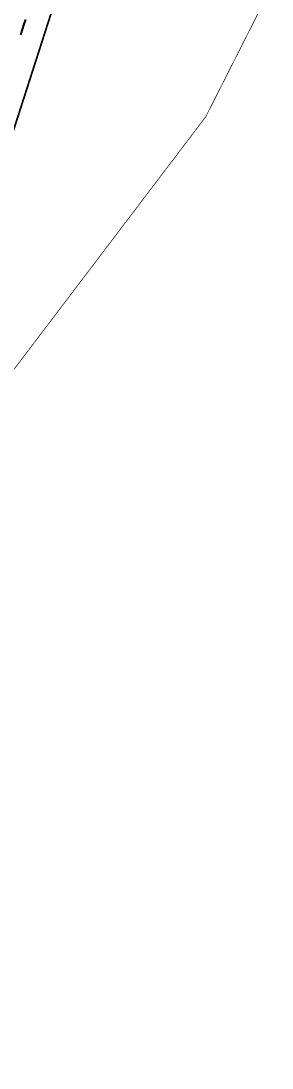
# Model space of a CAD drawing. Header units: metres. Extents: x 561401 to 594056, y 8460144 to 8508504.
# Drawn here: x 573659.5 to 573730.6, y 8480914 to 8481210.3 of the extents above; entities that cross this region are included whole.
import ezdxf

# ---------------------------------------------------------------- set-up
doc = ezdxf.new("R2010")
doc.units = ezdxf.units.M
for name, color, linetype in [('1.1. DERECHO DE VIA', 230, 'Continuous'), ('1.1. VIA EXISTENTE', 252, 'Continuous'), ('1.2. BASE GRAFICA SUNARP', 150, 'Continuous')]:
    doc.layers.add(name, color=color, linetype=linetype)

msp = doc.modelspace()

# ---------------------------------------------------------------- linework, layer by layer
at = {"layer": '1.1. DERECHO DE VIA', "color": 230, "linetype": 'Continuous', "lineweight": 40, "ltscale": 0.2, "const_width": 0.5}
msp.add_lwpolyline([(573668.12, 8481212.66), (573662, 8481193.62), (573655.87, 8481174.58), (573649.75, 8481155.54), (573642.33, 8481137.3), (573629.78, 8481121.18), (573617.57, 8481105.34), (573605.35, 8481089.51), (573593.14, 8481073.67), (573580.93, 8481057.83), (573568.71, 8481042), (573556.5, 8481026.16), (573544.28, 8481010.32), (573532.07, 8480994.48), (573519.99, 8480978.55), (573511.34, 8480960.59), (573505.79, 8480941.37), (573500.28, 8480922.15), (573494.77, 8480902.92)], dxfattribs=at)
at = {"layer": '1.1. VIA EXISTENTE', "color": 253, "linetype": 'Continuous', "lineweight": 40, "ltscale": 0.2, "true_color": 0x84a4a6}
msp.add_lwpolyline([(573660.83, 8481210.75), (573660.37, 8481209.38), (573659.89, 8481207.92), (573659.38, 8481206.36)], dxfattribs=at)
at = {"layer": '1.2. BASE GRAFICA SUNARP', "color": 64, "linetype": 'Continuous', "lineweight": -3, "const_width": 0.2}
msp.add_lwpolyline([(573730.51, 8481220.07), (573711.85, 8481183.23), (573655.96, 8481109.62), (573618.68, 8481054.4), (573581.35, 8480980.73), (573562.69, 8480943.9), (573562.59, 8480907.01), (573581.04, 8480870.08), (573599.45, 8480814.7), (573617.85, 8480759.32), (573654.71, 8480667), (573654.39, 8480556.35)], dxfattribs=at)

doc.saveas('drawing.dxf')
